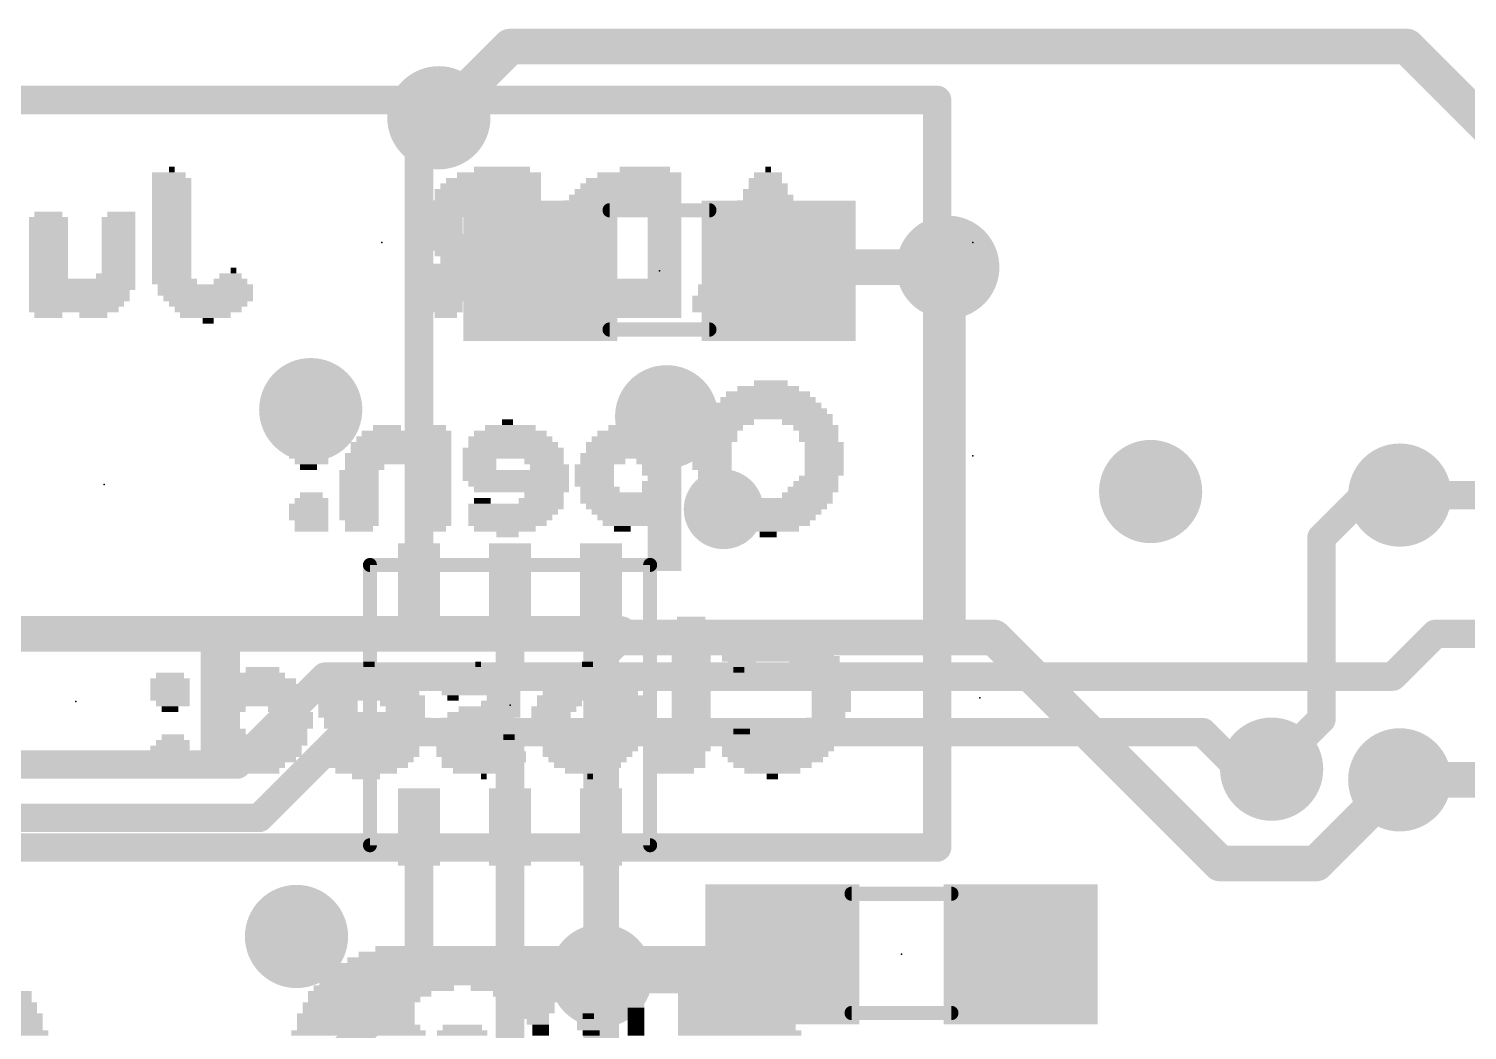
# Model space of a CAD drawing. Extents: x -25.4 to 61.2, y -12 to 25.5.
# Drawn here: x 9.27 to 19.53, y 10.38 to 17.53 of the extents above; entities that cross this region are included whole.
import ezdxf

# ---------------------------------------------------------------- set-up
doc = ezdxf.new("R2010")
doc.units = 0
for name, color, linetype in [('1', 12, 'CONTINUOUS'), ('16', 53, 'CONTINUOUS'), ('18', 110, 'CONTINUOUS'), ('21', 41, 'CONTINUOUS'), ('22', 40, 'CONTINUOUS'), ('23', 53, 'CONTINUOUS'), ('24', 53, 'CONTINUOUS'), ('51', 53, 'CONTINUOUS')]:
    doc.layers.add(name, color=color, linetype=linetype)

# ---------------------------------------------------------------- blocks, each defined once
blk = doc.blocks.new('RECT')
blk.add_solid([(-0.5, -0.5), (0.5, -0.5), (-0.5, 0.5), (0.5, 0.5)])
blk = doc.blocks.new('ROUNDV')
at = {"const_width": 0.5}
blk.add_lwpolyline([(0, -0.25, 1), (0, 0.25, 1), (0, -0.25)], format="xyb", dxfattribs=at)

msp = doc.modelspace()

# ---------------------------------------------------------------- linework, layer by layer
at = {"layer": '1'}
for points, const_width in [([(12.05, 16.749), (12.192, 16.891)], 0.2032), ([(12.05, 15.748), (12.05, 16.749)], 0.2032), ([(14.6422, 15.8242), (14.6168, 15.7988)], 0.254), ([(15.8242, 15.8242), (14.6422, 15.8242)], 0.254), ([(12.05, 13.58), (12.05, 15.748)], 0.2032), ([(12.866, 15.748), (12.05, 15.748)], 0.2032), ([(12.9168, 15.7988), (12.866, 15.748)], 0.2032), ([(20.3186, 14.1986), (19.05, 14.1986)], 0.2032), ([(12.7, 13.58), (12.7, 12.9032)], 0.2032), ([(18.9992, 12.9032), (19.304, 13.208)], 0.2032), ([(19.304, 13.208), (20.312, 13.208)], 0.2032), ([(10.7522, 12.2762), (11.3792, 12.9032)], 0.2032), ([(11.3792, 12.9032), (12.7, 12.9032)], 0.2032), ([(12.7, 12.9032), (18.9992, 12.9032)], 0.2032), ([(10.91, 11.8952), (11.5216, 12.5068)], 0.2032), ([(11.5216, 12.5068), (12.7, 12.5068)], 0.2032), ([(12.7, 11.83), (12.7, 12.5068)], 0.2032), ([(12.7, 12.5068), (17.643, 12.5068)], 0.2032), ([(17.907, 12.2428), (17.643, 12.5068)], 0.2032), ([(10.7522, 12.2762), (5.1562, 12.2762)], 0.2032), ([(17.907, 12.2428), (18.1356, 12.2428)], 0.2032), ([(20.2866, 12.1666), (19.05, 12.1666)], 0.254), ([(7.0212, 11.8952), (10.91, 11.8952)], 0.2032), ([(12.05, 10.78), (12.05, 11.83)], 0.2032), ([(12.7, 9.8924), (12.7, 11.83)], 0.2032), ([(13.35, 11.83), (13.35, 10.7696)], 0.254), ([(14.4916, 10.7696), (14.644, 10.922)], 0.254), ([(14.4916, 10.7696), (13.35, 10.7696)], 0.254), ([(10.541, 9.271), (12.05, 10.78)], 0.2032)]:
    msp.add_lwpolyline(points, dxfattribs=dict(at, const_width=const_width))
for points, const_width in [([(12.2279, 16.8551, 1), (12.1561, 16.9269)], 0.1016), ([(12.1008, 16.749, 1), (11.9992, 16.749)], 0.1016), ([(12.0141, 16.7849, 1), (12.0859, 16.7131)], 0.1016), ([(14.6422, 15.8877, 1), (14.6422, 15.7607)], 0.127), ([(14.6871, 15.7793, 1), (14.5973, 15.8691)], 0.127), ([(15.8242, 15.7607, 1), (15.8242, 15.8877)], 0.127), ([(12.1008, 15.748, 1), (11.9992, 15.748)], 0.1016), ([(12.05, 15.7988, 1), (12.05, 15.6972)], 0.1016), ([(12.8301, 15.7839, 1), (12.9019, 15.7121)], 0.1016), ([(12.866, 15.6972, 1), (12.866, 15.7988)], 0.1016), ([(12.9527, 15.7629, 1), (12.8809, 15.8347)], 0.1016), ([(14.5719, 15.8437, 1), (14.6617, 15.7539)], 0.127), ([(11.9992, 15.748, 1), (12.1008, 15.748)], 0.1016), ([(19.05, 14.2494, 1), (19.05, 14.1478)], 0.1016), ([(12.7508, 13.58, 1), (12.6492, 13.58)], 0.1016), ([(11.9992, 13.58, 1), (12.1008, 13.58)], 0.1016), ([(19.304, 13.2588, 1), (19.304, 13.1572)], 0.1016), ([(19.3399, 13.1721, 1), (19.2681, 13.2439)], 0.1016), ([(11.3792, 12.954, 1), (11.3792, 12.8524)], 0.1016), ([(11.4151, 12.8673, 1), (11.3433, 12.9391)], 0.1016), ([(12.7, 12.954, 1), (12.7, 12.8524)], 0.1016), ([(12.6492, 12.9032, 1), (12.7508, 12.9032)], 0.1016), ([(12.7, 12.8524, 1), (12.7, 12.954)], 0.1016), ([(18.9633, 12.9391, 1), (19.0351, 12.8673)], 0.1016), ([(18.9992, 12.8524, 1), (18.9992, 12.954)], 0.1016), ([(11.5216, 12.5576, 1), (11.5216, 12.456)], 0.1016), ([(11.5575, 12.4709, 1), (11.4857, 12.5427)], 0.1016), ([(12.7508, 12.5068, 1), (12.6492, 12.5068)], 0.1016), ([(12.7, 12.5576, 1), (12.7, 12.456)], 0.1016), ([(12.7, 12.456, 1), (12.7, 12.5576)], 0.1016), ([(17.6789, 12.5427, 1), (17.6071, 12.4709)], 0.1016), ([(17.643, 12.456, 1), (17.643, 12.5576)], 0.1016), ([(10.7163, 12.3121, 1), (10.7881, 12.2403)], 0.1016), ([(10.7522, 12.2254, 1), (10.7522, 12.327)], 0.1016), ([(17.907, 12.2936, 1), (17.907, 12.192)], 0.1016), ([(17.8711, 12.2069, 1), (17.9429, 12.2787)], 0.1016), ([(18.1356, 12.192, 1), (18.1356, 12.2936)], 0.1016), ([(19.05, 12.2301, 1), (19.05, 12.1031)], 0.127), ([(10.8741, 11.9311, 1), (10.9459, 11.8593)], 0.1016), ([(10.91, 11.8444, 1), (10.91, 11.946)], 0.1016), ([(12.1008, 11.83, 1), (11.9992, 11.83)], 0.1016), ([(12.7508, 11.83, 1), (12.6492, 11.83)], 0.1016), ([(13.4135, 11.83, 1), (13.2865, 11.83)], 0.127), ([(12.6492, 11.83, 1), (12.7508, 11.83)], 0.1016), ([(14.6889, 10.8771, 1), (14.5991, 10.9669)], 0.127), ([(13.35, 10.8331, 1), (13.35, 10.7061)], 0.127), ([(14.4916, 10.7061, 1), (14.4916, 10.8331)], 0.127), ([(11.9992, 10.78, 1), (12.1008, 10.78)], 0.1016), ([(12.0859, 10.7441, 1), (12.0141, 10.8159)], 0.1016), ([(13.2865, 10.7696, 1), (13.4135, 10.7696)], 0.127), ([(14.4467, 10.8145, 1), (14.5365, 10.7247)], 0.127)]:
    msp.add_lwpolyline(points, format="xyb", dxfattribs=dict(at, const_width=const_width))
at = {"layer": '16'}
for points, const_width in [([(12.7, 17.399), (12.192, 16.891)], 0.254), ([(19.1008, 17.399), (12.7, 17.399)], 0.254), ([(21.5138, 14.986), (19.1008, 17.399)], 0.254), ([(15.8242, 15.8242), (15.8242, 13.2588)], 0.254), ([(18.796, 14.1986), (18.4912, 13.8938)], 0.2032), ([(18.796, 14.1986), (19.05, 14.1986)], 0.2032), ([(18.4912, 13.8938), (18.4912, 12.5984)], 0.2032), ([(15.8242, 13.2588), (15.748, 13.1826)], 0.254), ([(3.81, 13.208), (13.4874, 13.208)], 0.254), ([(13.35, 13.0706), (13.462, 13.1826)], 0.254), ([(13.462, 13.1826), (13.4874, 13.208)], 0.254), ([(13.462, 13.1826), (15.748, 13.1826)], 0.254), ([(15.748, 13.1826), (16.1544, 13.1826)], 0.254), ([(16.1544, 13.1826), (17.7673, 11.5697)], 0.254), ([(13.35, 10.7696), (13.35, 13.0706)], 0.254), ([(18.1356, 12.2428), (18.4912, 12.5984)], 0.2032), ([(19.05, 12.1666), (18.4531, 11.5697)], 0.254), ([(18.4531, 11.5697), (17.7673, 11.5697)], 0.254), ([(13.35, 10.7696), (13.35, 10.1854)], 0.254)]:
    msp.add_lwpolyline(points, dxfattribs=dict(at, const_width=const_width))
for points, const_width in [([(12.7, 17.4625, 1), (12.7, 17.3355)], 0.127), ([(12.7449, 17.3541, 1), (12.6551, 17.4439)], 0.127), ([(19.1457, 17.4439, 1), (19.0559, 17.3541)], 0.127), ([(19.1008, 17.3355, 1), (19.1008, 17.4625)], 0.127), ([(12.1471, 16.9359, 1), (12.2369, 16.8461)], 0.127), ([(15.8877, 15.8242, 1), (15.7607, 15.8242)], 0.127), ([(18.796, 14.2494, 1), (18.796, 14.1478)], 0.1016), ([(18.8319, 14.1627, 1), (18.7601, 14.2345)], 0.1016), ([(19.05, 14.1478, 1), (19.05, 14.2494)], 0.1016), ([(18.542, 13.8938, 1), (18.4404, 13.8938)], 0.1016), ([(18.4553, 13.9297, 1), (18.5271, 13.8579)], 0.1016), ([(15.8691, 13.2139, 1), (15.7793, 13.3037)], 0.127), ([(13.462, 13.2461, 1), (13.462, 13.1191)], 0.127), ([(13.4171, 13.2275, 1), (13.5069, 13.1377)], 0.127), ([(13.5069, 13.1377, 1), (13.4171, 13.2275)], 0.127), ([(13.5323, 13.1631, 1), (13.4425, 13.2529)], 0.127), ([(13.4874, 13.1445, 1), (13.4874, 13.2715)], 0.127), ([(15.748, 13.2461, 1), (15.748, 13.1191)], 0.127), ([(15.7031, 13.2275, 1), (15.7929, 13.1377)], 0.127), ([(15.748, 13.1191, 1), (15.748, 13.2461)], 0.127), ([(15.7607, 13.2588, 1), (15.8877, 13.2588)], 0.127), ([(16.1993, 13.2275, 1), (16.1095, 13.1377)], 0.127), ([(16.1544, 13.1191, 1), (16.1544, 13.2461)], 0.127), ([(13.4135, 13.0706, 1), (13.2865, 13.0706)], 0.127), ([(13.3051, 13.1155, 1), (13.3949, 13.0257)], 0.127), ([(18.4404, 12.5984, 1), (18.542, 12.5984)], 0.1016), ([(18.5271, 12.5625, 1), (18.4553, 12.6343)], 0.1016), ([(18.0997, 12.2787, 1), (18.1715, 12.2069)], 0.1016), ([(19.0949, 12.1217, 1), (19.0051, 12.2115)], 0.127), ([(17.7673, 11.6332, 1), (17.7673, 11.5062)], 0.127), ([(17.7224, 11.5248, 1), (17.8122, 11.6146)], 0.127), ([(18.4082, 11.6146, 1), (18.498, 11.5248)], 0.127), ([(18.4531, 11.5062, 1), (18.4531, 11.6332)], 0.127), ([(13.4135, 10.7696, 1), (13.2865, 10.7696)], 0.127), ([(13.2865, 10.7696, 1), (13.4135, 10.7696)], 0.127)]:
    msp.add_lwpolyline(points, format="xyb", dxfattribs=dict(at, const_width=const_width))
at = {"layer": '21', "const_width": 0.284}
msp.add_lwpolyline([(14.224, 13.955, 1), (14.224, 14.239, 1), (14.224, 13.955)], format="xyb", dxfattribs=at)
at = {"layer": '22', "const_width": 0.2032}
for points in [[(4.826, 17.018), (15.748, 17.018)], [(15.748, 17.018), (15.748, 11.684)], [(15.748, 11.684), (4.826, 11.684)]]:
    msp.add_lwpolyline(points, dxfattribs=at)
at = {"layer": '22', "const_width": 0.1016}
for points in [[(15.7988, 17.018, 1), (15.6972, 17.018)], [(15.748, 16.9672, 1), (15.748, 17.0688)], [(15.6972, 11.684, 1), (15.7988, 11.684)], [(15.748, 11.6332, 1), (15.748, 11.7348)]]:
    msp.add_lwpolyline(points, format="xyb", dxfattribs=at)
at = {"layer": '23'}
for p in [(13.7668, 15.7988), (12.7, 12.7), (15.494, 10.922)]:
    msp.add_point(p, dxfattribs=at)
at = {"layer": '24'}
for p in [(11.7856, 16.002), (16.002, 16.002), (16.002, 14.478), (9.8044, 14.2748), (16.0528, 12.7508), (9.6012, 12.7254)]:
    msp.add_point(p, dxfattribs=at)
at = {"layer": '51'}
for points, const_width in [([(13.4108, 16.2308), (14.1228, 16.2308)], 0.1016), ([(13.4108, 15.3798), (14.1228, 15.3798)], 0.1016), ([(11.7, 13.7), (11.7, 11.7)], 0.1), ([(13.7, 13.7), (11.7, 13.7)], 0.1), ([(13.7, 11.7), (13.7, 13.7)], 0.1), ([(11.7, 11.7), (13.7, 11.7)], 0.1), ([(15.138, 11.354), (15.85, 11.354)], 0.1016), ([(15.138, 10.503), (15.85, 10.503)], 0.1016)]:
    msp.add_lwpolyline(points, dxfattribs=dict(at, const_width=const_width))
for points, const_width in [([(13.4108, 16.2562, 1), (13.4108, 16.2054)], 0.0508), ([(14.1228, 16.2054, 1), (14.1228, 16.2562)], 0.0508), ([(13.4108, 15.4052, 1), (13.4108, 15.3544)], 0.0508), ([(14.1228, 15.3544, 1), (14.1228, 15.4052)], 0.0508), ([(11.725, 13.7, 1), (11.675, 13.7)], 0.05), ([(11.7, 13.725, 1), (11.7, 13.675)], 0.05), ([(13.725, 13.7, 1), (13.675, 13.7)], 0.05), ([(13.7, 13.675, 1), (13.7, 13.725)], 0.05), ([(11.7, 11.725, 1), (11.7, 11.675)], 0.05), ([(11.675, 11.7, 1), (11.725, 11.7)], 0.05), ([(13.675, 11.7, 1), (13.725, 11.7)], 0.05), ([(13.7, 11.675, 1), (13.7, 11.725)], 0.05), ([(15.138, 11.3794, 1), (15.138, 11.3286)], 0.0508), ([(15.85, 11.3286, 1), (15.85, 11.3794)], 0.0508), ([(15.138, 10.5284, 1), (15.138, 10.4776)], 0.0508), ([(15.85, 10.4776, 1), (15.85, 10.5284)], 0.0508)]:
    msp.add_lwpolyline(points, format="xyb", dxfattribs=dict(at, const_width=const_width))

# ---------------------------------------------------------------- block references
at = {"layer": '1', "xscale": 1.1}
for p in [(12.9168, 15.7988), (14.6168, 15.7988), (14.644, 10.922), (16.344, 10.922)]:
    msp.add_blockref('RECT', p, dxfattribs=at)
at = {"layer": '1', "xscale": 0.55, "yscale": 0.3, "rotation": 270}
for p in [(12.05, 13.58), (12.7, 13.58), (13.35, 13.58), (12.05, 11.83), (12.7, 11.83), (13.35, 11.83)]:
    msp.add_blockref('RECT', p, dxfattribs=at)
at = {"layer": '18', "xscale": 0.7366, "yscale": 0.7366}
for p in [(12.192, 16.891), (12.192, 16.891), (15.8242, 15.8242), (15.8242, 15.8242), (11.2776, 14.8082), (11.2776, 14.8082), (13.8176, 14.7574), (13.8176, 14.7574), (17.272, 14.224), (17.272, 14.224), (19.05, 14.1986), (19.05, 14.1986), (18.1356, 12.2428), (18.1356, 12.2428), (19.05, 12.1666), (19.05, 12.1666), (11.176, 11.049), (11.176, 11.049), (13.35, 10.7696), (13.35, 10.7696)]:
    msp.add_blockref('ROUNDV', p, dxfattribs=at)
at = {"layer": '22', "yscale": 0.04, "rotation": 180}
for p, xscale in [((10.2856, 16.522), 0.04), ((12.642, 16.522), 0.4), ((13.662, 16.522), 0.36), ((14.542, 16.522), 0.04), ((10.2656, 16.482), 0.24), ((10.2856, 16.442), 0.28), ((12.582, 16.442), 0.68), ((12.622, 16.482), 0.6), ((13.582, 16.442), 0.68), ((13.622, 16.482), 0.6), ((14.522, 16.442), 0.24), ((14.542, 16.482), 0.2), ((10.2856, 16.402), 0.28), ((10.2856, 16.362), 0.28), ((10.2856, 16.322), 0.28), ((12.542, 16.362), 0.76), ((12.542, 16.322), 0.76), ((12.562, 16.402), 0.72), ((13.522, 16.322), 0.8), ((13.542, 16.362), 0.76), ((13.562, 16.402), 0.72), ((14.522, 16.362), 0.32), ((14.542, 16.322), 0.36), ((14.542, 16.402), 0.28), ((9.4056, 16.202), 0.2), ((9.9256, 16.202), 0.2), ((10.2856, 16.282), 0.28), ((10.2856, 16.242), 0.28), ((10.2856, 16.202), 0.28), ((12.522, 16.282), 0.8), ((12.282, 16.242), 0.32), ((12.262, 16.202), 0.28), ((12.782, 16.242), 0.28), ((12.782, 16.202), 0.28), ((13.202, 16.202), 0.32), ((13.502, 16.282), 0.84), ((13.262, 16.242), 0.36), ((13.802, 16.242), 0.24), ((13.802, 16.202), 0.24), ((14.522, 16.202), 0.48), ((14.522, 16.282), 0.4), ((14.542, 16.242), 0.44), ((9.4056, 16.162), 0.28), ((9.4056, 16.122), 0.28), ((9.9056, 16.162), 0.24), ((9.9056, 16.122), 0.24), ((10.2856, 16.162), 0.28), ((10.2856, 16.122), 0.28), ((12.222, 16.162), 0.28), ((12.222, 16.122), 0.28), ((12.782, 16.162), 0.28), ((12.782, 16.122), 0.28), ((13.162, 16.122), 0.32), ((13.182, 16.162), 0.28), ((13.802, 16.162), 0.24), ((13.802, 16.122), 0.24), ((14.522, 16.122), 0.56), ((14.542, 16.162), 0.52), ((9.4056, 16.082), 0.28), ((9.4056, 16.042), 0.28), ((9.4056, 16.002), 0.28), ((9.9056, 16.082), 0.24), ((9.9056, 16.042), 0.24), ((9.9056, 16.002), 0.24), ((10.2856, 16.082), 0.28), ((10.2856, 16.042), 0.28), ((10.2856, 16.002), 0.28), ((12.222, 16.082), 0.28), ((12.262, 16.042), 0.28), ((12.522, 16.002), 0.8), ((12.782, 16.082), 0.28), ((12.782, 16.042), 0.28), ((13.142, 16.082), 0.28), ((13.142, 16.042), 0.28), ((13.142, 16.002), 0.28), ((13.802, 16.082), 0.24), ((13.802, 16.042), 0.24), ((13.802, 16.002), 0.24), ((14.362, 16.042), 0.32), ((14.342, 16.002), 0.28), ((14.542, 16.082), 0.6), ((14.702, 16.042), 0.28), ((14.722, 16.002), 0.32), ((9.4056, 15.962), 0.28), ((9.4056, 15.922), 0.28), ((9.9056, 15.962), 0.24), ((9.9056, 15.922), 0.24), ((10.2856, 15.962), 0.28), ((10.2856, 15.922), 0.28), ((12.522, 15.962), 0.8), ((12.542, 15.922), 0.76), ((13.142, 15.962), 0.28), ((13.142, 15.922), 0.28), ((13.802, 15.962), 0.24), ((13.802, 15.922), 0.24), ((14.302, 15.922), 0.28), ((14.342, 15.962), 0.28), ((14.742, 15.962), 0.28), ((14.762, 15.922), 0.32), ((9.4056, 15.882), 0.28), ((9.4056, 15.842), 0.28), ((9.4056, 15.802), 0.28), ((9.9056, 15.882), 0.24), ((9.9056, 15.842), 0.24), ((9.9056, 15.802), 0.24), ((10.2856, 15.882), 0.28), ((10.2856, 15.842), 0.28), ((10.2856, 15.802), 0.28), ((10.7256, 15.802), 0.04), ((12.542, 15.802), 0.76), ((12.562, 15.882), 0.72), ((12.562, 15.842), 0.72), ((13.142, 15.882), 0.28), ((13.182, 15.842), 0.28), ((13.202, 15.802), 0.32), ((13.802, 15.882), 0.24), ((13.802, 15.842), 0.24), ((13.802, 15.802), 0.24), ((14.542, 15.842), 0.84), ((14.542, 15.802), 0.84), ((14.542, 15.882), 0.76), ((9.4056, 15.762), 0.28), ((9.6456, 15.722), 0.76), ((9.8856, 15.762), 0.28), ((10.2856, 15.762), 0.28), ((10.3056, 15.722), 0.32), ((10.7056, 15.722), 0.24), ((10.7056, 15.762), 0.16), ((12.542, 15.762), 0.76), ((12.302, 15.722), 0.28), ((12.782, 15.722), 0.28), ((13.222, 15.762), 0.36), ((13.502, 15.722), 0.84), ((13.802, 15.762), 0.24), ((14.542, 15.762), 0.92), ((14.542, 15.722), 0.92), ((9.6456, 15.682), 0.76), ((9.6256, 15.642), 0.72), ((9.6256, 15.602), 0.72), ((10.5256, 15.682), 0.68), ((10.5256, 15.642), 0.68), ((10.5456, 15.602), 0.64), ((12.242, 15.602), 0.32), ((12.262, 15.682), 0.28), ((12.262, 15.642), 0.28), ((12.782, 15.682), 0.28), ((12.782, 15.642), 0.28), ((12.782, 15.602), 0.28), ((13.522, 15.682), 0.8), ((13.522, 15.642), 0.8), ((13.542, 15.602), 0.76), ((14.162, 15.602), 0.32), ((14.182, 15.642), 0.28), ((14.902, 15.642), 0.28), ((14.922, 15.602), 0.32), ((9.6056, 15.562), 0.68), ((9.5856, 15.522), 0.64), ((10.5456, 15.562), 0.56), ((10.5456, 15.522), 0.48), ((12.222, 15.562), 0.28), ((12.242, 15.522), 0.24), ((12.782, 15.562), 0.28), ((12.802, 15.522), 0.24), ((13.582, 15.562), 0.68), ((13.602, 15.522), 0.64), ((14.142, 15.562), 0.28), ((14.142, 15.522), 0.28), ((14.942, 15.562), 0.28), ((14.922, 15.522), 0.24), ((9.4056, 15.482), 0.2), ((9.7256, 15.482), 0.2), ((10.5256, 15.482), 0.36), ((10.5456, 15.442), 0.08), ((12.242, 15.482), 0.16), ((12.782, 15.482), 0.2), ((13.642, 15.482), 0.56), ((14.162, 15.482), 0.16), ((14.922, 15.482), 0.16), ((14.562, 14.998), 0.24), ((14.542, 14.878), 0.68), ((14.542, 14.918), 0.6), ((14.542, 14.958), 0.44), ((14.542, 14.798), 0.84), ((14.542, 14.838), 0.76), ((11.822, 14.678), 0.2), ((12.142, 14.678), 0.2), ((12.702, 14.678), 0.36), ((12.682, 14.718), 0.08), ((13.502, 14.678), 0.2), ((13.802, 14.678), 0.16), ((14.202, 14.678), 0.32), ((14.542, 14.758), 0.92), ((14.262, 14.718), 0.36), ((14.822, 14.718), 0.36), ((14.882, 14.678), 0.32), ((11.282, 14.638), 0.24), ((11.282, 14.598), 0.24), ((11.942, 14.598), 0.68), ((11.962, 14.638), 0.64), ((12.702, 14.598), 0.6), ((12.702, 14.638), 0.52), ((13.602, 14.598), 0.64), ((13.622, 14.638), 0.6), ((14.182, 14.638), 0.28), ((14.182, 14.598), 0.28), ((14.902, 14.638), 0.28), ((14.902, 14.598), 0.28), ((11.262, 14.558), 0.28), ((11.262, 14.518), 0.28), ((11.262, 14.478), 0.28), ((11.902, 14.478), 0.76), ((11.922, 14.558), 0.72), ((11.922, 14.518), 0.72), ((12.722, 14.518), 0.72), ((12.722, 14.478), 0.72), ((12.722, 14.558), 0.64), ((13.562, 14.478), 0.72), ((13.582, 14.558), 0.68), ((13.582, 14.518), 0.68), ((14.142, 14.558), 0.28), ((14.142, 14.518), 0.28), ((14.142, 14.478), 0.28), ((14.942, 14.558), 0.28), ((14.942, 14.518), 0.28), ((14.942, 14.478), 0.28), ((11.282, 14.438), 0.24), ((11.262, 14.398), 0.12), ((11.622, 14.358), 0.28), ((11.902, 14.438), 0.76), ((11.662, 14.398), 0.28), ((12.122, 14.398), 0.32), ((12.142, 14.358), 0.28), ((12.482, 14.438), 0.24), ((12.482, 14.398), 0.24), ((12.742, 14.358), 0.76), ((12.942, 14.438), 0.28), ((12.982, 14.398), 0.28), ((13.302, 14.398), 0.28), ((13.302, 14.358), 0.28), ((13.362, 14.438), 0.32), ((13.762, 14.438), 0.32), ((13.782, 14.398), 0.28), ((13.782, 14.358), 0.28), ((14.142, 14.438), 0.28), ((14.142, 14.398), 0.28), ((14.162, 14.358), 0.24), ((14.942, 14.438), 0.28), ((14.942, 14.398), 0.28), ((14.942, 14.358), 0.28), ((11.622, 14.318), 0.28), ((11.622, 14.278), 0.28), ((12.142, 14.318), 0.28), ((12.142, 14.278), 0.28), ((12.742, 14.318), 0.76), ((12.762, 14.278), 0.72), ((13.302, 14.318), 0.28), ((13.302, 14.278), 0.28), ((13.782, 14.278), 0.28), ((13.802, 14.318), 0.24), ((14.182, 14.318), 0.28), ((14.202, 14.278), 0.32), ((14.882, 14.278), 0.32), ((14.902, 14.318), 0.28), ((11.282, 14.158), 0.24), ((11.282, 14.198), 0.16), ((11.622, 14.238), 0.28), ((11.622, 14.198), 0.28), ((11.622, 14.158), 0.28), ((12.142, 14.238), 0.28), ((12.142, 14.198), 0.28), ((12.142, 14.158), 0.28), ((12.782, 14.238), 0.68), ((12.502, 14.158), 0.12), ((12.922, 14.158), 0.32), ((12.942, 14.198), 0.28), ((13.342, 14.238), 0.28), ((13.562, 14.198), 0.72), ((13.562, 14.158), 0.72), ((13.782, 14.238), 0.28), ((14.222, 14.238), 0.36), ((14.262, 14.198), 0.36), ((14.562, 14.158), 0.88), ((14.822, 14.198), 0.36), ((14.862, 14.238), 0.36), ((11.262, 14.118), 0.28), ((11.262, 14.078), 0.28), ((11.622, 14.118), 0.28), ((11.622, 14.078), 0.28), ((12.142, 14.118), 0.28), ((12.142, 14.078), 0.28), ((12.742, 14.118), 0.68), ((12.722, 14.078), 0.64), ((13.582, 14.118), 0.68), ((13.602, 14.078), 0.64), ((14.542, 14.118), 0.84), ((14.542, 14.078), 0.76), ((11.262, 14.038), 0.28), ((11.282, 13.998), 0.24), ((11.282, 13.958), 0.24), ((11.622, 14.038), 0.28), ((11.642, 13.998), 0.24), ((11.622, 13.958), 0.2), ((12.142, 14.038), 0.28), ((12.142, 13.998), 0.28), ((12.142, 13.958), 0.2), ((12.702, 14.038), 0.6), ((12.682, 13.998), 0.56), ((12.662, 13.958), 0.44), ((13.622, 14.038), 0.6), ((13.642, 13.998), 0.56), ((13.502, 13.958), 0.12), ((13.802, 13.958), 0.24), ((14.542, 14.038), 0.68), ((14.542, 13.998), 0.6), ((14.542, 13.958), 0.44), ((12.682, 13.918), 0.16), ((13.802, 13.918), 0.24), ((13.802, 13.878), 0.24), ((14.542, 13.918), 0.12), ((13.802, 13.838), 0.24), ((13.802, 13.798), 0.24), ((13.802, 13.758), 0.24), ((13.802, 13.718), 0.24), ((13.802, 13.678), 0.24), ((10.6328, 13.2708), 0.28), ((10.6328, 13.2308), 0.28), ((10.6328, 13.3108), 0.2), ((13.9928, 13.2708), 0.28), ((13.9928, 13.2308), 0.28), ((13.9928, 13.3108), 0.2), ((14.5728, 13.2308), 0.48), ((14.5528, 13.2708), 0.2), ((10.6328, 13.1908), 0.28), ((10.6328, 13.1508), 0.28), ((13.9928, 13.1908), 0.28), ((13.9928, 13.1508), 0.28), ((14.5728, 13.1508), 0.72), ((14.5928, 13.1908), 0.6), ((10.6328, 13.1108), 0.28), ((10.6328, 13.0708), 0.28), ((10.6328, 13.0308), 0.28), ((13.9928, 13.1108), 0.28), ((13.9928, 13.0708), 0.28), ((13.9928, 13.0308), 0.28), ((14.5928, 13.1108), 0.76), ((14.6128, 13.0708), 0.8), ((14.6328, 13.0308), 0.84), ((10.6328, 12.9908), 0.28), ((10.6328, 12.9508), 0.28), ((10.9328, 12.9508), 0.24), ((11.6928, 12.9508), 0.4), ((11.6928, 12.9908), 0.08), ((12.4728, 12.9508), 0.36), ((12.4728, 12.9908), 0.04), ((13.2728, 12.9508), 0.36), ((13.2528, 12.9908), 0.08), ((13.9928, 12.9908), 0.28), ((13.9928, 12.9508), 0.28), ((14.3528, 12.9908), 0.2), ((14.3328, 12.9508), 0.08), ((14.8728, 12.9908), 0.36), ((14.9328, 12.9508), 0.32), ((10.2728, 12.8708), 0.28), ((10.2728, 12.8308), 0.28), ((10.2728, 12.9108), 0.2), ((10.7928, 12.9108), 0.6), ((10.8328, 12.8708), 0.68), ((10.8528, 12.8308), 0.72), ((11.7128, 12.8308), 0.68), ((11.7128, 12.8708), 0.6), ((11.7128, 12.9108), 0.52), ((12.4728, 12.9108), 0.52), ((12.4928, 12.8708), 0.56), ((12.4928, 12.8308), 0.56), ((13.2528, 12.8308), 0.64), ((13.2728, 12.8708), 0.6), ((13.2528, 12.9108), 0.48), ((13.9928, 12.9108), 0.28), ((13.9928, 12.8708), 0.28), ((13.9928, 12.8308), 0.28), ((14.9528, 12.9108), 0.28), ((14.9528, 12.8708), 0.28), ((14.9928, 12.8308), 0.28), ((10.2728, 12.7908), 0.28), ((10.2728, 12.7508), 0.28), ((10.2928, 12.7108), 0.24), ((10.8528, 12.7908), 0.72), ((10.8728, 12.7508), 0.76), ((10.8728, 12.7108), 0.76), ((11.7128, 12.7508), 0.76), ((11.4728, 12.7108), 0.28), ((11.7128, 12.7908), 0.68), ((11.9328, 12.7108), 0.32), ((12.4928, 12.7908), 0.56), ((12.2928, 12.7508), 0.08), ((12.6328, 12.7108), 0.28), ((12.6528, 12.7508), 0.24), ((13.2728, 12.7508), 0.76), ((13.0528, 12.7108), 0.32), ((13.2728, 12.7908), 0.68), ((13.4928, 12.7108), 0.32), ((13.9928, 12.7908), 0.28), ((13.9928, 12.7508), 0.28), ((13.9928, 12.7108), 0.28), ((14.9928, 12.7908), 0.28), ((14.9928, 12.7508), 0.28), ((14.9928, 12.7108), 0.28), ((10.2728, 12.6708), 0.12), ((10.6528, 12.6708), 0.32), ((10.6328, 12.6308), 0.28), ((11.1128, 12.6708), 0.28), ((11.1528, 12.6308), 0.28), ((11.4728, 12.6708), 0.28), ((11.7128, 12.6308), 0.76), ((11.9528, 12.6708), 0.28), ((12.5128, 12.6308), 0.52), ((12.5528, 12.6708), 0.44), ((13.0128, 12.6708), 0.32), ((12.9928, 12.6308), 0.28), ((13.5128, 12.6708), 0.28), ((13.5328, 12.6308), 0.24), ((13.9928, 12.6708), 0.28), ((13.9928, 12.6308), 0.28), ((14.9928, 12.6708), 0.28), ((14.9728, 12.6308), 0.24), ((10.6328, 12.5908), 0.28), ((10.6328, 12.5508), 0.28), ((10.6528, 12.5108), 0.32), ((11.1128, 12.5108), 0.28), ((11.1528, 12.5908), 0.28), ((11.1528, 12.5508), 0.28), ((11.7528, 12.5908), 0.76), ((11.7328, 12.5508), 0.72), ((11.7728, 12.5108), 0.64), ((12.4328, 12.5508), 0.52), ((12.3928, 12.5108), 0.44), ((12.4728, 12.5908), 0.52), ((12.9928, 12.5908), 0.28), ((12.9928, 12.5508), 0.28), ((13.0128, 12.5108), 0.32), ((13.5128, 12.5108), 0.28), ((13.5528, 12.5908), 0.28), ((13.5328, 12.5508), 0.24), ((13.9928, 12.5908), 0.28), ((13.9928, 12.5508), 0.28), ((13.9928, 12.5108), 0.28), ((14.3528, 12.5108), 0.12), ((14.9128, 12.5108), 0.36), ((14.9328, 12.5508), 0.32), ((14.9528, 12.5908), 0.28), ((10.2928, 12.4308), 0.24), ((10.2928, 12.4708), 0.16), ((10.8728, 12.4708), 0.76), ((10.8728, 12.4308), 0.76), ((11.4928, 12.4308), 0.16), ((11.9128, 12.4308), 0.36), ((11.9528, 12.4708), 0.28), ((12.3328, 12.4708), 0.32), ((12.2928, 12.4308), 0.24), ((12.6728, 12.4308), 0.2), ((12.6928, 12.4708), 0.08), ((13.0528, 12.4708), 0.32), ((13.2728, 12.4308), 0.76), ((13.4928, 12.4708), 0.32), ((13.9328, 12.4308), 0.4), ((13.9928, 12.4708), 0.28), ((14.6128, 12.4308), 0.8), ((14.3728, 12.4708), 0.24), ((14.8528, 12.4708), 0.4), ((10.2728, 12.3908), 0.28), ((10.2728, 12.3508), 0.28), ((10.2728, 12.3108), 0.28), ((10.8528, 12.3908), 0.72), ((10.8528, 12.3508), 0.72), ((10.8328, 12.3108), 0.68), ((11.7128, 12.3508), 0.68), ((11.6928, 12.3108), 0.64), ((11.7328, 12.3908), 0.64), ((12.4728, 12.3908), 0.6), ((12.4928, 12.3508), 0.64), ((12.5128, 12.3108), 0.6), ((13.2728, 12.3908), 0.68), ((13.2528, 12.3508), 0.64), ((13.2528, 12.3108), 0.56), ((13.9328, 12.3908), 0.4), ((13.9128, 12.3508), 0.36), ((13.9128, 12.3108), 0.36), ((14.6128, 12.3908), 0.8), ((14.5928, 12.3508), 0.76), ((14.5928, 12.3108), 0.68), ((10.2728, 12.2708), 0.28), ((10.2728, 12.2308), 0.2), ((10.7928, 12.2708), 0.6), ((10.6328, 12.2308), 0.2), ((10.9328, 12.2308), 0.24), ((11.6928, 12.2708), 0.56), ((11.6728, 12.2308), 0.44), ((12.4928, 12.2708), 0.56), ((12.4928, 12.2308), 0.4), ((13.2528, 12.2708), 0.48), ((13.2728, 12.2308), 0.36), ((13.9128, 12.2708), 0.36), ((13.8728, 12.2308), 0.28), ((14.5728, 12.2708), 0.56), ((14.5728, 12.2308), 0.4), ((11.6728, 12.1908), 0.2), ((12.5128, 12.1908), 0.04), ((13.2728, 12.1908), 0.04), ((14.5728, 12.1908), 0.08), ((12.959, 10.88), 2.84), ((12.959, 10.92), 2.68), ((12.959, 10.96), 2.44), ((12.959, 10.76), 3.16), ((12.959, 10.8), 3.08), ((12.959, 10.84), 3), ((12.959, 10.72), 3.24), ((12.779, 10.68), 0.72), ((13.999, 10.68), 1.24), ((8.725, 10.64), 1.12), ((8.725, 10.6), 1.12), ((8.765, 10.56), 1.12), ((11.619, 10.56), 0.8), ((11.699, 10.64), 0.88), ((11.659, 10.6), 0.8), ((12.839, 10.64), 0.52), ((12.859, 10.6), 0.4), ((12.859, 10.56), 0.32), ((13.559, 10.64), 0.2), ((13.579, 10.6), 0.16), ((13.579, 10.56), 0.16), ((14.279, 10.64), 0.76), ((14.279, 10.6), 0.76), ((14.299, 10.56), 0.8), ((8.765, 10.52), 1.12), ((8.805, 10.48), 1.12), ((11.599, 10.48), 0.84), ((11.619, 10.52), 0.8), ((12.879, 10.52), 0.28), ((12.879, 10.48), 0.2), ((13.259, 10.48), 0.08), ((13.599, 10.52), 0.12), ((13.599, 10.48), 0.12), ((14.299, 10.52), 0.8), ((14.319, 10.48), 0.84), ((8.805, 10.44), 1.12), ((8.825, 10.4), 1.08), ((8.845, 10.36), 1.12), ((11.619, 10.36), 0.96), ((11.599, 10.44), 0.84), ((11.619, 10.4), 0.88), ((12.359, 10.36), 0.36), ((12.359, 10.4), 0.28), ((12.899, 10.44), 0.16), ((12.919, 10.4), 0.12), ((12.919, 10.36), 0.12), ((13.259, 10.44), 0.16), ((13.259, 10.4), 0.16), ((13.279, 10.36), 0.12), ((13.599, 10.44), 0.12), ((13.599, 10.4), 0.12), ((13.599, 10.36), 0.12), ((14.319, 10.44), 0.84), ((14.319, 10.4), 0.84), ((14.339, 10.36), 0.88)]:
    msp.add_blockref('RECT', p, dxfattribs=dict(at, xscale=xscale))
for p in [(14.542, 15.682), (11.799, 10.68)]:
    msp.add_blockref('RECT', p, dxfattribs=at)
at = {"layer": '51', "xscale": 0.5001, "yscale": 0.95}
for p in [(13.1787, 15.8039), (14.3471, 15.8039), (14.9059, 10.9271), (16.0742, 10.9271)]:
    msp.add_blockref('RECT', p, dxfattribs=at)

doc.saveas('drawing.dxf')
